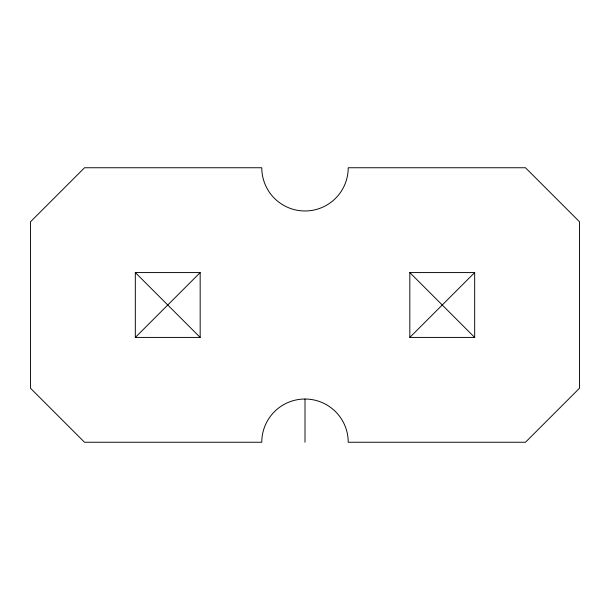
<?xml version="1.0" encoding="UTF-8"?>
<svg xmlns="http://www.w3.org/2000/svg" width="610" height="610" viewBox="0 0 610 610"><rect width="100%" height="100%" fill="white"/><g stroke="black" fill="none" stroke-linecap="round" stroke-linejoin="round"><path stroke-width="0.91" d="M135.328 337.421L200.171 272.579L135.328 272.579L135.328 337.421L200.171 337.421L200.171 272.579M409.828 337.421L474.671 272.579L409.828 272.579L409.828 337.421L474.671 337.421L474.671 272.579M409.828 272.579L474.671 337.421M135.328 272.579L200.171 337.421M305 399.024A43.226 43.226 0 0 0 261.774 442.25L84.538 442.25L30.5 388.212L30.5 221.788L84.538 167.75L261.774 167.75A43.226 43.226 0 0 0 305 210.976A43.226 43.226 0 0 0 348.226 167.75L525.462 167.75L579.5 221.788L579.5 388.212L525.462 442.25L348.226 442.25A43.226 43.226 0 0 0 305 399.024L305 442.25"/></g></svg>
